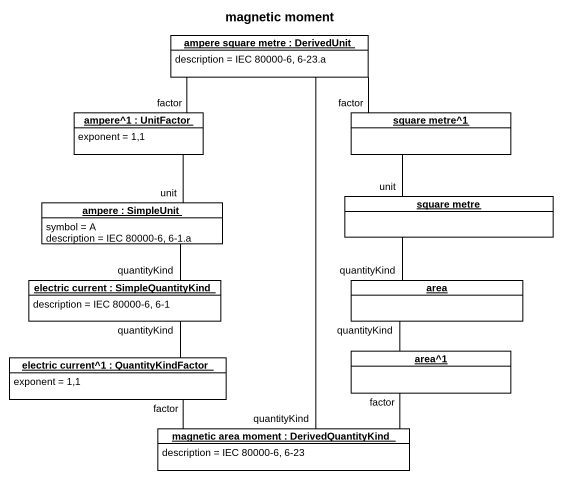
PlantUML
@startuml
title magnetic moment
hide circle
hide empty members
object "ampere square metre : DerivedUnit" as ampere_square_metre #FFFFFF {
  description = IEC 80000-6, 6-23.a
}
object "ampere^1 : UnitFactor" as ampere_1 #FFFFFF {
  exponent = 1,1
}
object "square metre^1" as square_metre_1 #FFFFFF
object "square metre" as square_metre #FFFFFF
object "ampere : SimpleUnit" as ampere #FFFFFF {
  symbol = A
  description = IEC 80000-6, 6-1.a
}
object "electric current : SimpleQuantityKind" as electric_current #FFFFFF {
  description = IEC 80000-6, 6-1
}
object area #FFFFFF
object "electric current^1 : QuantityKindFactor" as electric_current_1 #FFFFFF {
  exponent = 1,1
}
object "area^1" as area_1 #FFFFFF
object "magnetic area moment : DerivedQuantityKind" as magnetic_area_moment #FFFFFF {
  description = IEC 80000-6, 6-23
}
ampere_square_metre -- magnetic_area_moment : quantityKind
ampere_1 -right- ampere_square_metre : factor
square_metre_1 -left- ampere_square_metre : factor
square_metre -up- square_metre_1 : unit
square_metre -- area : quantityKind
ampere -up- ampere_1 : unit
ampere -- electric_current : quantityKind
electric_current -- electric_current_1 : quantityKind
area -- area_1 : quantityKind
electric_current_1 -right- magnetic_area_moment : factor
area_1 -left- magnetic_area_moment : factor
@enduml
